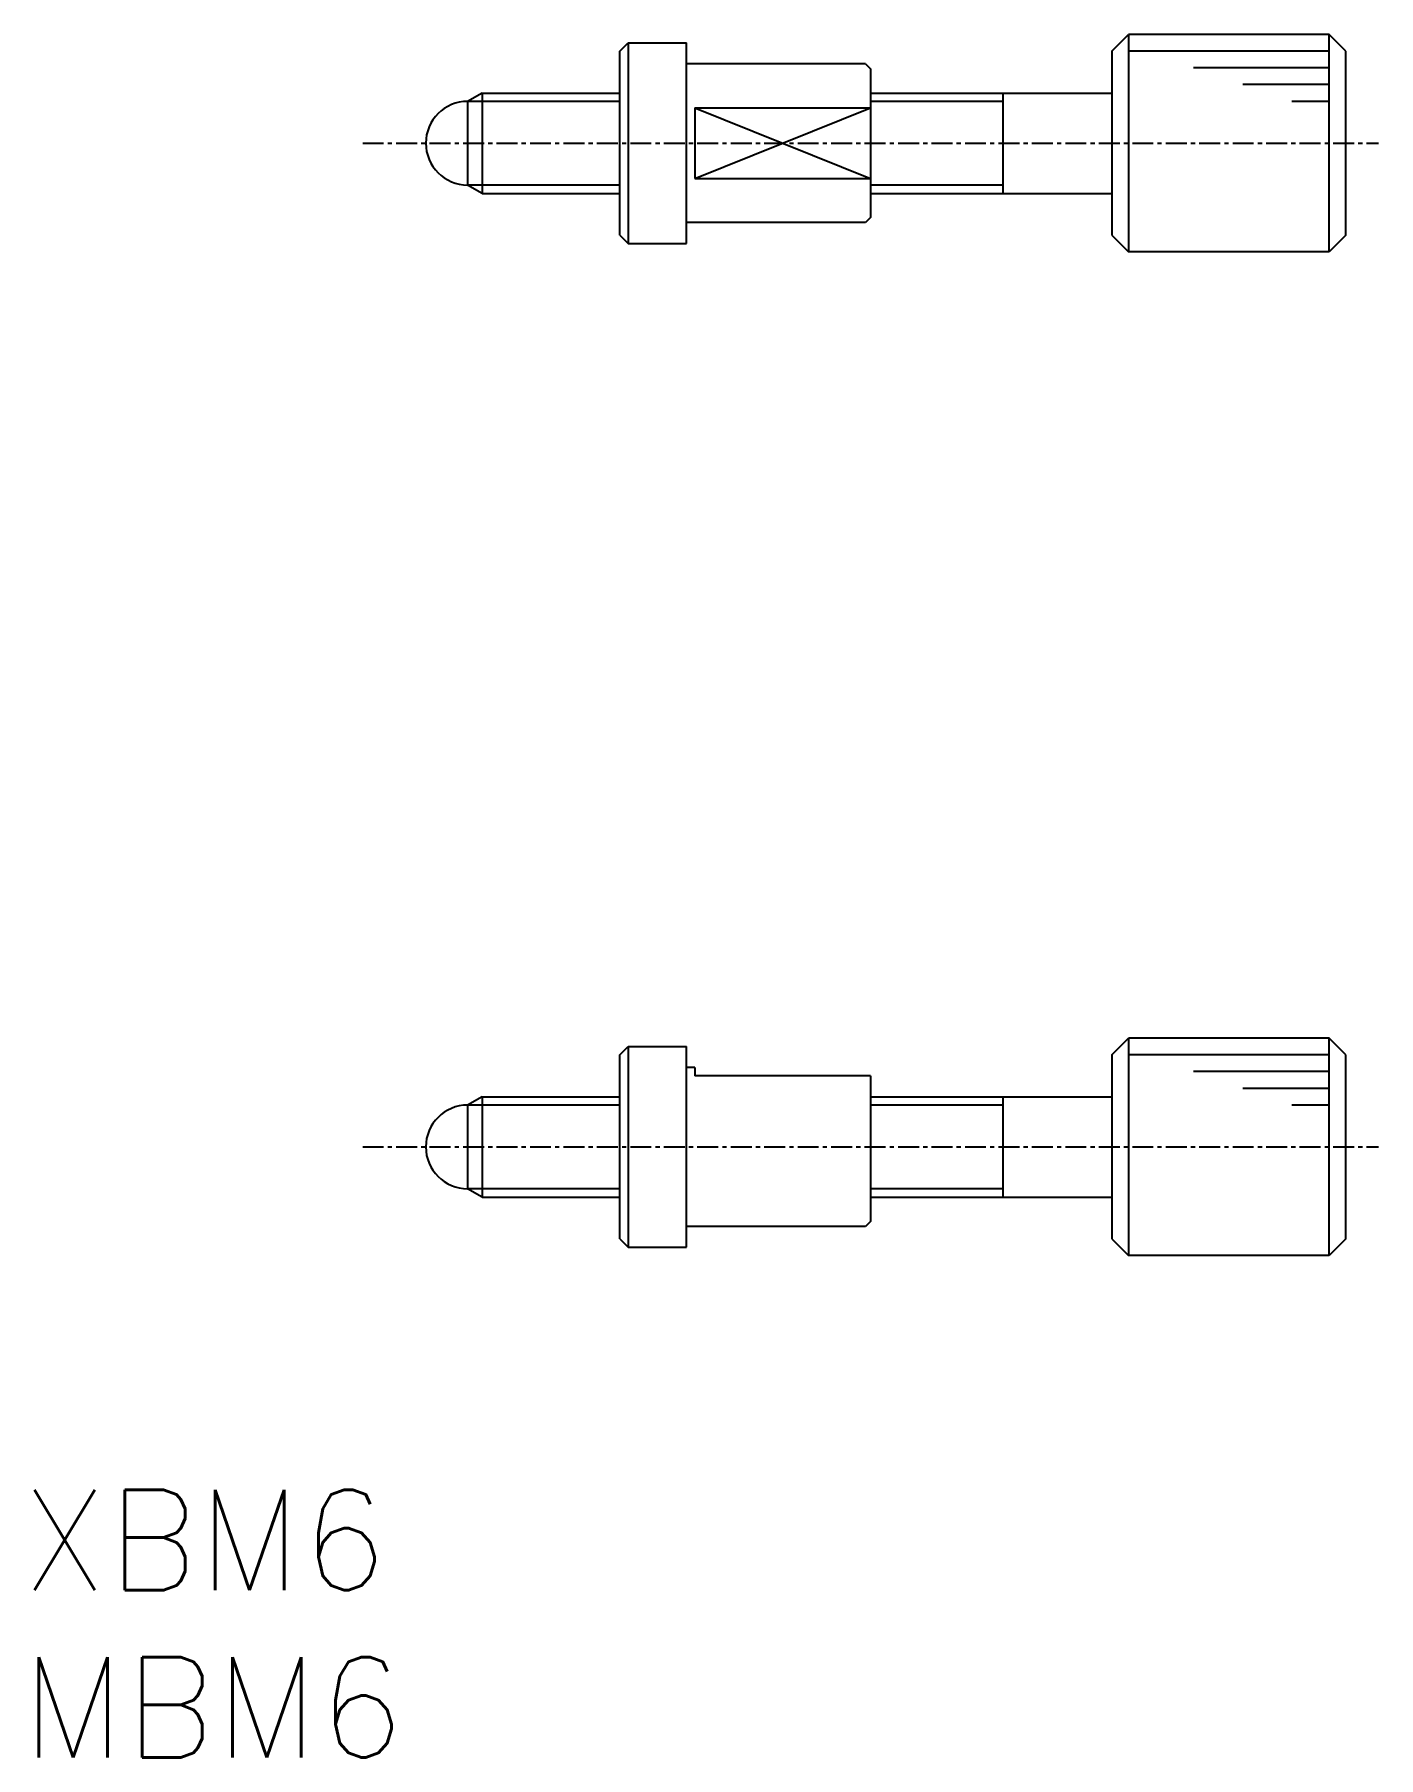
# Model space of a CAD drawing. Extents: x 600 to 681, y 1853 to 1956.
import ezdxf

# ---------------------------------------------------------------- set-up
doc = ezdxf.new("R2010")
doc.units = 0
doc.linetypes.add('CENTER', pattern=[2, 1.25, -0.25, 0.25, -0.25])
doc.layers.get('0').update_dxf_attribs({"linetype": 'CONTINUOUS'})
doc.layers.add('CENTER', color=1, linetype='CENTER')
doc.styles.get("Standard").update_dxf_attribs({"font": 'TXT', "bigfont": 'BIGFONT'})

msp = doc.modelspace()

# ---------------------------------------------------------------- linework, layer by layer
at = {"color": 7, "linetype": 'CONTINUOUS'}
for p, q in [((635.24, 1954.86), (635.74, 1955.36)), ((635.74, 1955.36), (639.24, 1955.36)), ((635.74, 1955.36), (635.74, 1943.36)), ((639.24, 1943.36), (639.24, 1955.36)), ((664.65, 1954.86), (665.65, 1955.86)), ((665.65, 1955.86), (665.65, 1942.86)), ((677.65, 1955.86), (665.65, 1955.86)), ((678.65, 1954.86), (677.65, 1955.86)), ((677.65, 1942.86), (677.65, 1955.86)), ((635.24, 1943.86), (635.24, 1954.86)), ((649.94, 1954.11), (639.24, 1954.11)), ((649.94, 1954.11), (650.24, 1953.81)), ((664.65, 1954.86), (664.65, 1943.86)), ((678.65, 1943.86), (678.65, 1954.86)), ((650.24, 1953.81), (650.24, 1944.91)), ((627.02, 1952.36), (626.15, 1951.86)), ((626.15, 1951.86), (626.15, 1946.86)), ((627.02, 1952.36), (627.02, 1946.36)), ((627.02, 1952.36), (635.24, 1952.36)), ((650.24, 1952.36), (658.15, 1952.36)), ((658.15, 1952.36), (664.65, 1952.36)), ((658.15, 1946.36), (658.15, 1952.36)), ((639.74, 1951.48), (650.24, 1951.48)), ((639.74, 1951.48), (639.74, 1947.24)), ((627.02, 1946.36), (626.15, 1946.86)), ((639.74, 1947.24), (650.24, 1947.24)), ((627.02, 1946.36), (635.24, 1946.36)), ((650.24, 1946.36), (658.15, 1946.36)), ((658.15, 1946.36), (664.65, 1946.36)), ((650.24, 1944.91), (649.94, 1944.61)), ((635.24, 1943.86), (635.74, 1943.36)), ((649.94, 1944.61), (639.24, 1944.61)), ((664.65, 1943.86), (665.65, 1942.86)), ((678.65, 1943.86), (677.65, 1942.86)), ((635.74, 1943.36), (639.24, 1943.36)), ((677.65, 1942.86), (665.65, 1942.86)), ((635.24, 1894.86), (635.74, 1895.36)), ((635.74, 1895.36), (639.24, 1895.36)), ((635.74, 1895.36), (635.74, 1883.36)), ((639.24, 1883.36), (639.24, 1895.36)), ((664.65, 1894.86), (665.65, 1895.86)), ((665.65, 1895.86), (665.65, 1882.86)), ((677.65, 1895.86), (665.65, 1895.86)), ((678.65, 1894.86), (677.65, 1895.86)), ((677.65, 1882.86), (677.65, 1895.86)), ((635.24, 1883.86), (635.24, 1894.86)), ((664.65, 1894.86), (664.65, 1883.86)), ((678.65, 1883.86), (678.65, 1894.86)), ((639.74, 1894.11), (639.24, 1894.11)), ((639.74, 1894.11), (639.74, 1893.61)), ((650.24, 1893.61), (639.74, 1893.61)), ((650.24, 1893.61), (650.24, 1884.91)), ((627.02, 1892.36), (626.15, 1891.86)), ((627.02, 1892.36), (635.24, 1892.36)), ((627.02, 1892.36), (627.02, 1886.36)), ((650.24, 1892.36), (658.15, 1892.36)), ((658.15, 1892.36), (664.65, 1892.36)), ((658.15, 1886.36), (658.15, 1892.36)), ((626.15, 1891.86), (626.15, 1886.86)), ((627.02, 1886.36), (626.15, 1886.86)), ((627.02, 1886.36), (635.24, 1886.36)), ((650.24, 1886.36), (658.15, 1886.36)), ((658.15, 1886.36), (664.65, 1886.36)), ((650.24, 1884.91), (649.94, 1884.61)), ((649.94, 1884.61), (639.24, 1884.61)), ((635.24, 1883.86), (635.74, 1883.36)), ((635.74, 1883.36), (639.24, 1883.36)), ((664.65, 1883.86), (665.65, 1882.86)), ((677.65, 1882.86), (665.65, 1882.86)), ((678.65, 1883.86), (677.65, 1882.86))]:
    msp.add_line(p, q, dxfattribs=at)
at = {"color": 3, "linetype": 'CONTINUOUS'}
for p, q in [((677.65, 1954.86), (665.65, 1954.86)), ((677.65, 1953.86), (669.54, 1953.86)), ((635.24, 1951.86), (626.15, 1951.86)), ((658.15, 1951.86), (650.24, 1951.86)), ((677.65, 1952.86), (672.48, 1952.86)), ((677.65, 1951.86), (675.42, 1951.86)), ((639.74, 1947.24), (650.24, 1951.48)), ((639.74, 1951.48), (650.24, 1947.24)), ((635.24, 1946.86), (626.15, 1946.86)), ((658.15, 1946.86), (650.24, 1946.86)), ((677.65, 1894.86), (665.65, 1894.86)), ((677.65, 1893.86), (669.54, 1893.86)), ((677.65, 1892.86), (672.48, 1892.86)), ((635.24, 1891.86), (626.15, 1891.86)), ((658.15, 1891.86), (650.24, 1891.86)), ((677.65, 1891.86), (675.42, 1891.86)), ((635.24, 1886.86), (626.15, 1886.86)), ((658.15, 1886.86), (650.24, 1886.86))]:
    msp.add_line(p, q, dxfattribs=at)
at = {"color": 7, "linetype": 'CONTINUOUS'}
for centre in [(626.15, 1949.36), (626.15, 1889.36)]:
    msp.add_arc(centre, 2.5, 90, 270, dxfattribs=at)
at = {"layer": 'CENTER', "color": 1, "linetype": 'CENTER'}
for p, q in [((619.88, 1949.36), (680.59, 1949.36)), ((619.88, 1889.36), (680.59, 1889.36))]:
    msp.add_line(p, q, dxfattribs=at)

# ---------------------------------------------------------------- texts
at = {"color": 7, "linetype": 'CONTINUOUS'}
for s, p in [('XBM6', (599.49, 1862.86)), ('MBM6', (599.49, 1852.86))]:
    msp.add_text(s, height=6, dxfattribs=at).set_placement(p)

doc.saveas('drawing.dxf')
